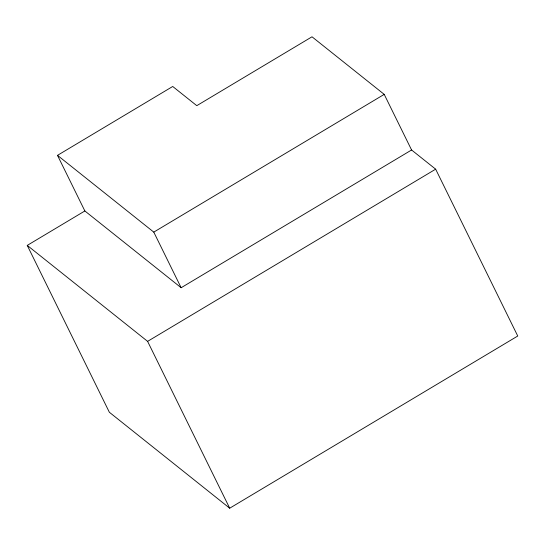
<?xml version="1.0" encoding="UTF-8"?>
<svg xmlns="http://www.w3.org/2000/svg" width="545" height="545" viewBox="0 0 545 545"><rect width="100%" height="100%" fill="white"/><g stroke="black" fill="none" stroke-linecap="round" stroke-linejoin="round"><path stroke-width="0.82" d="M84.863 210.963L57.498 155.352L172.717 86.478L196.786 105.669L312.006 36.794L384.218 94.374L411.584 149.984L435.653 169.175L517.75 336.02L229.697 508.206L109.347 412.245L27.25 245.4L84.863 210.963L181.144 287.733L411.584 149.984M57.498 155.352L153.779 232.116L384.218 94.374M27.25 245.4L147.6 341.361L435.653 169.175M153.779 232.116L181.144 287.733M147.6 341.361L229.697 508.206"/></g></svg>
